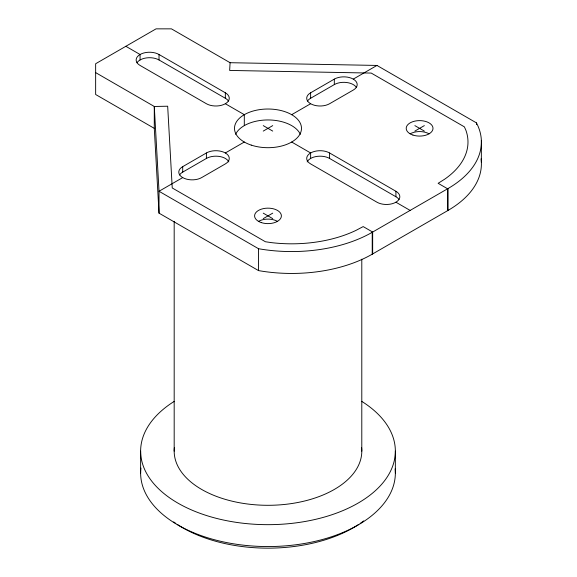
<?xml version="1.0" encoding="UTF-8"?>
<svg xmlns="http://www.w3.org/2000/svg" width="577" height="577" viewBox="0 0 577 577"><rect width="100%" height="100%" fill="white"/><g stroke="black" fill="none" stroke-linecap="round" stroke-linejoin="round"><path stroke-width="0.87" d="M154.283 128.354L95.645 94.498L95.645 63.737L156.064 28.85L171.448 28.85L230.086 62.705L229.653 70.437L371.235 73.077L464.384 126.853L465.87 130.2A100.492 58.017 0 0 1 444.651 179.202L438.138 183.313L447.615 188.787L447.615 210.67L372.223 254.183A113.907 65.764 0 0 1 258.518 270.599L159.021 213.151L154.283 128.354L154.283 106.471L95.645 72.615M230.086 62.705L376.961 65.439L476.458 122.887A113.907 65.764 0 0 1 448.033 188.535L372.223 232.3A113.907 65.764 0 0 1 258.518 248.716L159.021 191.268L154.283 106.471L167.676 106.218L172.242 187.965L265.391 241.741L271.183 242.6A100.492 58.017 0 0 0 356.059 230.346L363.185 226.588L372.663 232.062L372.663 253.945M447.615 210.67L448.033 210.417A113.907 65.764 0 0 0 481.059 158.877M159.021 213.151L159.021 191.268L182.707 177.593A13.401 7.739 0 0 1 182.707 166.652L206.4 152.97A13.401 7.739 0 0 1 225.347 152.97L244.302 142.029M291.681 114.679L310.628 103.737A13.401 7.739 0 0 1 310.628 92.796L334.321 79.114A13.401 7.739 0 0 1 353.275 79.114L376.961 65.439M179.591 174.946A13.401 7.739 0 0 1 182.707 172.119L206.4 158.444A13.401 7.739 0 0 1 228.817 161.913M307.512 101.09A13.401 7.739 0 0 1 310.628 98.263L334.321 84.588A13.401 7.739 0 0 1 356.391 87.415M263.249 131.087L272.726 125.62M263.249 218.625L272.726 213.151M414.863 131.087L424.34 125.62M414.863 125.62L424.34 131.087M125.851 46.29L140.067 54.498A13.401 7.739 0 0 1 159.021 54.498L225.347 92.796A13.401 7.739 0 0 1 225.347 103.737L244.302 114.679L244.302 125.62M291.681 142.029L310.628 152.97A13.401 7.739 0 0 1 329.582 152.97L395.916 191.268A13.401 7.739 0 0 1 395.916 202.21L410.139 210.425M136.951 62.792A13.401 7.739 0 0 1 159.021 59.972L225.347 98.263A13.401 7.739 0 0 1 228.463 101.09M307.166 161.913A13.401 7.739 0 0 1 329.582 158.444L395.916 196.743A13.401 7.739 0 0 1 399.032 199.563M263.249 125.62L272.726 131.087M263.249 213.151L272.726 218.625M481.355 140.37L481.355 162.252M476.458 122.887L476.458 124.632M448.033 188.535L448.033 210.417M395.916 191.268L395.916 196.743M395.353 451.142L395.353 473.025M372.223 232.3L372.223 254.183M361.793 259.203L361.793 451.142M334.321 79.114L334.321 84.588M329.582 152.97L329.582 158.444M310.628 92.796L310.628 98.263M310.628 158.444L310.628 152.97A13.401 7.739 0 0 0 310.628 163.911L376.961 202.21A13.401 7.739 0 0 0 395.916 202.21M258.518 248.716L258.518 270.599M225.347 92.796L225.347 98.263M206.4 152.97L206.4 158.444M182.707 166.652L182.707 172.119M174.182 221.359L174.182 451.142M159.021 54.498L159.021 59.972M140.629 451.142L140.629 473.025M140.067 59.972L140.067 54.498A13.401 7.739 0 0 0 140.067 65.439L206.4 103.737A13.401 7.739 0 0 0 225.347 103.737M235.632 134.29A33.502 19.344 0 0 1 267.988 119.951A33.502 19.344 0 0 1 300.35 134.29M410.132 133.828A13.401 7.739 0 0 1 429.079 133.828M310.628 103.737A13.401 7.739 0 0 0 329.582 103.737L353.275 90.055A13.401 7.739 0 0 0 353.275 79.114M258.518 221.359A13.401 7.739 0 0 1 277.465 221.359M225.347 152.97A13.401 7.739 0 0 1 225.347 163.911L201.661 177.593A13.401 7.739 0 0 1 182.707 177.593M361.606 447.665A93.806 54.159 0 0 1 267.988 505.301A93.806 54.159 0 0 1 174.377 447.665M361.851 401.433A127.358 73.531 0 0 1 356.745 503.872A127.358 73.531 0 0 1 179.238 503.872A127.358 73.531 0 0 1 174.131 401.433M395.151 468.899A127.358 73.531 0 0 1 267.274 546.556A127.358 73.531 0 0 1 140.918 468.077M363.705 520.901A120.651 69.658 0 0 1 360.171 523.433M358.699 524.421A120.651 69.658 0 0 1 177.283 524.421M175.805 523.433A120.651 69.658 0 0 1 173.663 521.925M251.24 145.108A33.502 19.344 0 0 0 301.49 128.354A33.502 19.344 0 0 0 251.24 111.606A33.502 19.344 0 0 0 251.24 145.108M412.901 135.054A13.401 7.739 0 0 0 433.002 128.354A13.401 7.739 0 0 0 412.901 121.653A13.401 7.739 0 0 0 412.901 135.054M261.287 222.585A13.401 7.739 0 0 0 281.388 215.885A13.401 7.739 0 0 0 261.287 209.184A13.401 7.739 0 0 0 261.287 222.585"/></g></svg>
